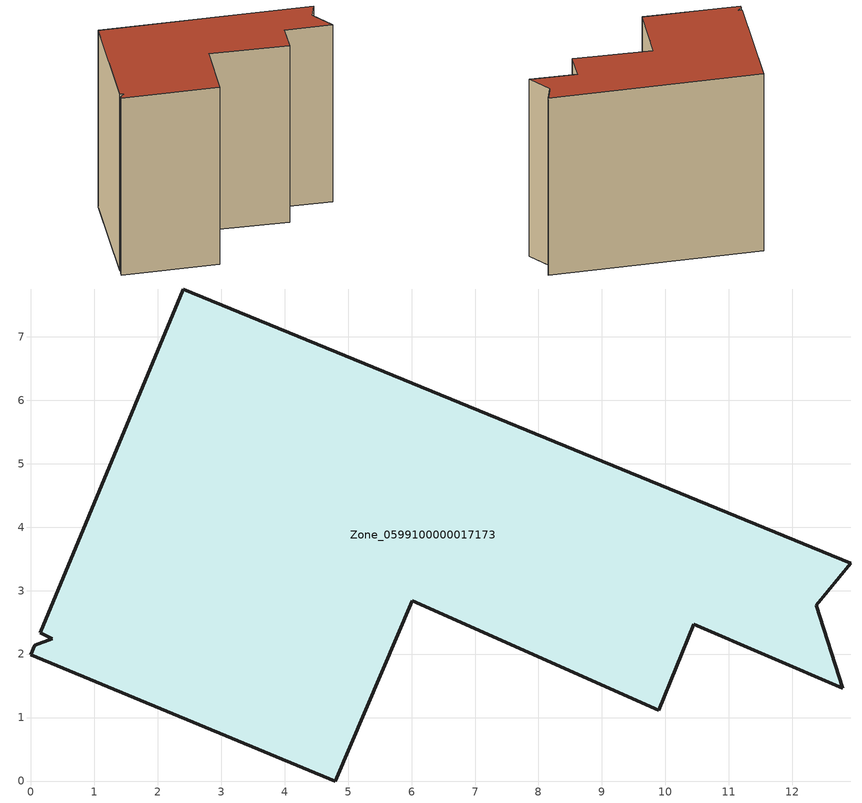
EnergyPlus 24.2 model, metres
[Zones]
Zone_0599100000017173
 floor ground (C_G): 0.15,2.34 2.4,7.75 12.92,3.43 12.38,2.77 12.8,1.46 10.45,2.47 9.9,1.12 6.01,2.84 4.8,0 0,1.99 0.06,2.14 0.33,2.24 z0
 wall outside (C_F): 2.4,7.75 0.15,2.34 0.33,2.24 0.06,2.14 0,1.99 4.8,0 6.01,2.84 9.9,1.12 10.45,2.47 12.8,1.46 12.38,2.77 12.92,3.43 2.4,7.75 z0:11.17
 roof outside (C_R): 0.33,2.24 0.06,2.14 0,1.99 4.8,0 6.01,2.84 9.9,1.12 10.45,2.47 12.8,1.46 12.38,2.77 12.92,3.43 2.4,7.75 0.15,2.34 z11.17
[BUILDING]
Pand.0599100000017173: North Axis=0; Terrain=City; Loads Convergence Tolerance Value=0.04; Temperature Convergence Tolerance Value=0.4; Solar Distribution=FullExterior; Maximum Number of Warmup Days=25; Minimum Number of Warmup Days=1
[Site:Location]
Rotterdam.The.Hague.AP_ZH_NLD Design_Conditions: Latitude=51.96; Longitude=4.45; Time Zone=1; Elevation=-4.5
[SITE:GROUNDTEMPERATURE:BUILDINGSURFACE]
18, 18, 18, 18, 18, 18, 18, 18, 18, 18, 18, 18
[MATERIAL] Thermal Absorptance=0.9; Solar Absorptance=0.7; Visible Absorptance=0.7
Name | Roughness | Thickness | Conductivity | Density | Specific Heat
G.TI.1946 | MediumSmooth | 0.15 | 1 | 540 | 1210
F.TI.1946 | Rough | 0.3 | 0.857143 | 1920 | 840
R.TI.1946 | MediumRough | 0.2 | 0.1 | 1500 | 1000
[CONSTRUCTION]
C_G: G.TI.1946
C_F: F.TI.1946
C_R: R.TI.1946
[ZONE]
Zone_0599100000017173: Type=1; Multiplier=1; Ceiling Height=Autocalculate; Volume=Autocalculate; Floor Area=autocalculate; Part of Total Floor Area=Yes
[ZONEINFILTRATION:DESIGNFLOWRATE]
Infil_Zone_0599100000017173: Zone or ZoneList or Space or SpaceList=Zone_0599100000017173; Schedule=AlwaysOn; Design Flow Rate Calculation Method=Flow/Area; Flow Rate per Floor Area=0.003; Constant Term Coefficient=1; Temperature Term Coefficient=0; Velocity Term Coefficient=0; Velocity Squared Term Coefficient=0
[HVACTEMPLATE:ZONE:IDEALLOADSAIRSYSTEM]
Zone_0599100000017173: Maximum Heating Supply Air Temperature=50; Minimum Cooling Supply Air Temperature=13; Maximum Heating Supply Air Humidity Ratio=0.0156; Minimum Cooling Supply Air Humidity Ratio=0.0077; Heating Limit=NoLimit; Cooling Limit=NoLimit; Dehumidification Control Type=ConstantSensibleHeatRatio; Cooling Sensible Heat Ratio=0.7; Dehumidification Setpoint=60; Humidification Control Type=None; Humidification Setpoint=30; Outdoor Air Method=None; Outdoor Air Flow Rate per Person=0.00944; Outdoor Air Flow Rate per Zone Floor Area=0; Outdoor Air Flow Rate per Zone=0; Demand Controlled Ventilation Type=None; Outdoor Air Economizer Type=NoEconomizer; Heat Recovery Type=None; Sensible Heat Recovery Effectiveness=0.7; Latent Heat Recovery Effectiveness=0.65
[ZONECONTROL:THERMOSTAT]
ThermostatControl_Zone_0599100000017173: Zone or ZoneList=Zone_0599100000017173; Control Type Schedule=DualSetpointControlType; Control 1=Thermostat_Zone_0599100000017173; Temperature Difference Between Cutout And Setpoint=0
[THERMOSTATSETPOINT:DUALSETPOINT]
Thermostat_Zone_0599100000017173: Heating Setpoint Temperature Schedule=HeatingSetpoint_Zone_0599100000017173; Cooling Setpoint Temperature Schedule=CoolingSetpoint_Zone_0599100000017173
[SCHEDULE:COMPACT]
HeatingSetpoint_Zone_0599100000017173: Through: 12/31, For: AllDays, Until: 24:00, 21
CoolingSetpoint_Zone_0599100000017173: Through: 12/31, For: AllDays, Until: 24:00, 24
DualSetpointControlType: Through: 12/31, For: AllDays, Until: 24:00, 4
AlwaysOn: Through: 12/31, For: AllDays, Until: 24:00, 1
